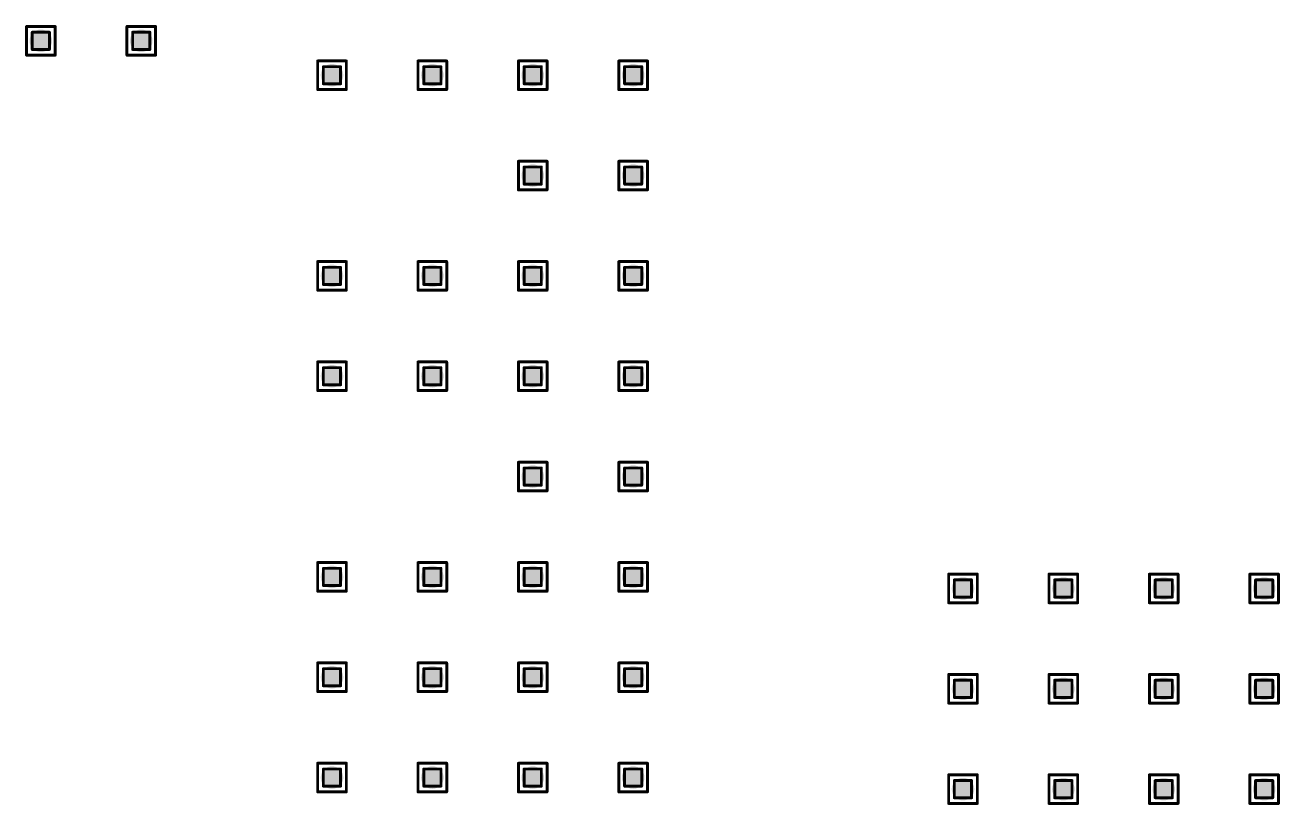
# Model space of a CAD drawing. Header units: millimetres. Extents: x -25 to 478, y -31 to 252.
# Drawn here: x 144.91 to 167.13, y 60.22 to 74.04 of the extents above; entities that cross this region are included whole.
import ezdxf

# ---------------------------------------------------------------- set-up
doc = ezdxf.new("R2010")
doc.units = ezdxf.units.MM
doc.layers.add('DrillDrawing', color=1, linetype='Continuous')
doc.layers.add('ViaHoleLayer', color=16, linetype='Continuous')

msp = doc.modelspace()

# ---------------------------------------------------------------- hatches: boundary and pattern name
at = {"layer": 'ViaHoleLayer'}
h = msp.add_hatch(color=16, dxfattribs=at)
edge = h.paths.add_edge_path()
edge.add_arc((145.186, 73.758), 0.2, 0, 360)
h = msp.add_hatch(color=16, dxfattribs=at)
edge = h.paths.add_edge_path()
edge.add_arc((146.964, 73.758), 0.2, 0, 360)
h = msp.add_hatch(color=16, dxfattribs=at)
edge = h.paths.add_edge_path()
edge.add_arc((150.343, 73.148), 0.2, 0, 360)
h = msp.add_hatch(color=16, dxfattribs=at)
edge = h.paths.add_edge_path()
edge.add_arc((152.121, 73.148), 0.2, 0, 360)
h = msp.add_hatch(color=16, dxfattribs=at)
edge = h.paths.add_edge_path()
edge.add_arc((153.899, 73.148), 0.2, 0, 360)
h = msp.add_hatch(color=16, dxfattribs=at)
edge = h.paths.add_edge_path()
edge.add_arc((155.677, 73.148), 0.2, 0, 360)
h = msp.add_hatch(color=16, dxfattribs=at)
edge = h.paths.add_edge_path()
edge.add_arc((153.899, 71.37), 0.2, 0, 360)
h = msp.add_hatch(color=16, dxfattribs=at)
edge = h.paths.add_edge_path()
edge.add_arc((155.677, 71.37), 0.2, 0, 360)
h = msp.add_hatch(color=16, dxfattribs=at)
edge = h.paths.add_edge_path()
edge.add_arc((150.343, 69.592), 0.2, 0, 360)
h = msp.add_hatch(color=16, dxfattribs=at)
edge = h.paths.add_edge_path()
edge.add_arc((152.121, 69.592), 0.2, 0, 360)
h = msp.add_hatch(color=16, dxfattribs=at)
edge = h.paths.add_edge_path()
edge.add_arc((153.899, 69.592), 0.2, 0, 360)
h = msp.add_hatch(color=16, dxfattribs=at)
edge = h.paths.add_edge_path()
edge.add_arc((155.677, 69.592), 0.2, 0, 360)
h = msp.add_hatch(color=16, dxfattribs=at)
edge = h.paths.add_edge_path()
edge.add_arc((150.343, 67.814), 0.2, 0, 360)
h = msp.add_hatch(color=16, dxfattribs=at)
edge = h.paths.add_edge_path()
edge.add_arc((152.121, 67.814), 0.2, 0, 360)
h = msp.add_hatch(color=16, dxfattribs=at)
edge = h.paths.add_edge_path()
edge.add_arc((153.899, 67.814), 0.2, 0, 360)
h = msp.add_hatch(color=16, dxfattribs=at)
edge = h.paths.add_edge_path()
edge.add_arc((155.677, 67.814), 0.2, 0, 360)
h = msp.add_hatch(color=16, dxfattribs=at)
edge = h.paths.add_edge_path()
edge.add_arc((153.899, 66.036), 0.2, 0, 360)
h = msp.add_hatch(color=16, dxfattribs=at)
edge = h.paths.add_edge_path()
edge.add_arc((155.677, 66.036), 0.2, 0, 360)
h = msp.add_hatch(color=16, dxfattribs=at)
edge = h.paths.add_edge_path()
edge.add_arc((150.343, 64.258), 0.2, 0, 360)
h = msp.add_hatch(color=16, dxfattribs=at)
edge = h.paths.add_edge_path()
edge.add_arc((152.121, 64.258), 0.2, 0, 360)
h = msp.add_hatch(color=16, dxfattribs=at)
edge = h.paths.add_edge_path()
edge.add_arc((153.899, 64.258), 0.2, 0, 360)
h = msp.add_hatch(color=16, dxfattribs=at)
edge = h.paths.add_edge_path()
edge.add_arc((155.677, 64.258), 0.2, 0, 360)
h = msp.add_hatch(color=16, dxfattribs=at)
edge = h.paths.add_edge_path()
edge.add_arc((161.519, 64.053), 0.2, 0, 360)
h = msp.add_hatch(color=16, dxfattribs=at)
edge = h.paths.add_edge_path()
edge.add_arc((163.297, 64.053), 0.2, 0, 360)
h = msp.add_hatch(color=16, dxfattribs=at)
edge = h.paths.add_edge_path()
edge.add_arc((165.075, 64.053), 0.2, 0, 360)
h = msp.add_hatch(color=16, dxfattribs=at)
edge = h.paths.add_edge_path()
edge.add_arc((166.853, 64.053), 0.2, 0, 360)
h = msp.add_hatch(color=16, dxfattribs=at)
edge = h.paths.add_edge_path()
edge.add_arc((150.343, 62.48), 0.2, 0, 360)
h = msp.add_hatch(color=16, dxfattribs=at)
edge = h.paths.add_edge_path()
edge.add_arc((152.121, 62.48), 0.2, 0, 360)
h = msp.add_hatch(color=16, dxfattribs=at)
edge = h.paths.add_edge_path()
edge.add_arc((153.899, 62.48), 0.2, 0, 360)
h = msp.add_hatch(color=16, dxfattribs=at)
edge = h.paths.add_edge_path()
edge.add_arc((155.677, 62.48), 0.2, 0, 360)
h = msp.add_hatch(color=16, dxfattribs=at)
edge = h.paths.add_edge_path()
edge.add_arc((161.519, 62.275), 0.2, 0, 360)
h = msp.add_hatch(color=16, dxfattribs=at)
edge = h.paths.add_edge_path()
edge.add_arc((163.297, 62.275), 0.2, 0, 360)
h = msp.add_hatch(color=16, dxfattribs=at)
edge = h.paths.add_edge_path()
edge.add_arc((165.075, 62.275), 0.2, 0, 360)
h = msp.add_hatch(color=16, dxfattribs=at)
edge = h.paths.add_edge_path()
edge.add_arc((166.853, 62.275), 0.2, 0, 360)
h = msp.add_hatch(color=16, dxfattribs=at)
edge = h.paths.add_edge_path()
edge.add_arc((150.343, 60.702), 0.2, 0, 360)
h = msp.add_hatch(color=16, dxfattribs=at)
edge = h.paths.add_edge_path()
edge.add_arc((152.121, 60.702), 0.2, 0, 360)
h = msp.add_hatch(color=16, dxfattribs=at)
edge = h.paths.add_edge_path()
edge.add_arc((153.899, 60.702), 0.2, 0, 360)
h = msp.add_hatch(color=16, dxfattribs=at)
edge = h.paths.add_edge_path()
edge.add_arc((155.677, 60.702), 0.2, 0, 360)
h = msp.add_hatch(color=16, dxfattribs=at)
edge = h.paths.add_edge_path()
edge.add_arc((161.519, 60.497), 0.2, 0, 360)
h = msp.add_hatch(color=16, dxfattribs=at)
edge = h.paths.add_edge_path()
edge.add_arc((163.297, 60.497), 0.2, 0, 360)
h = msp.add_hatch(color=16, dxfattribs=at)
edge = h.paths.add_edge_path()
edge.add_arc((165.075, 60.497), 0.2, 0, 360)
h = msp.add_hatch(color=16, dxfattribs=at)
edge = h.paths.add_edge_path()
edge.add_arc((166.853, 60.497), 0.2, 0, 360)

# ---------------------------------------------------------------- linework, layer by layer
at = {"layer": 'DrillDrawing', "const_width": 0.0508}
for points in [[(144.932, 74.012), (145.44, 74.012)], [(144.932, 73.504), (144.932, 74.012)], [(145.44, 73.504), (145.44, 74.012)], [(146.71, 74.012), (147.218, 74.012)], [(146.71, 73.504), (146.71, 74.012)], [(147.218, 73.504), (147.218, 74.012)], [(145.034, 73.91), (145.339, 73.91)], [(145.034, 73.605), (145.034, 73.91)], [(145.339, 73.605), (145.339, 73.91)], [(146.812, 73.91), (147.117, 73.91)], [(146.812, 73.605), (146.812, 73.91)], [(147.117, 73.605), (147.117, 73.91)], [(145.034, 73.605), (145.339, 73.605)], [(146.812, 73.605), (147.117, 73.605)], [(144.932, 73.504), (145.44, 73.504)], [(146.71, 73.504), (147.218, 73.504)], [(150.089, 73.402), (150.597, 73.402)], [(150.089, 72.894), (150.089, 73.402)], [(150.597, 72.894), (150.597, 73.402)], [(151.867, 73.402), (152.375, 73.402)], [(151.867, 72.894), (151.867, 73.402)], [(152.375, 72.894), (152.375, 73.402)], [(153.645, 73.402), (154.153, 73.402)], [(153.645, 72.894), (153.645, 73.402)], [(154.153, 72.894), (154.153, 73.402)], [(155.423, 73.402), (155.931, 73.402)], [(155.423, 72.894), (155.423, 73.402)], [(155.931, 72.894), (155.931, 73.402)], [(150.19, 73.3), (150.495, 73.3)], [(150.19, 72.996), (150.19, 73.3)], [(150.495, 72.996), (150.495, 73.3)], [(151.968, 73.3), (152.273, 73.3)], [(151.968, 72.996), (151.968, 73.3)], [(152.273, 72.996), (152.273, 73.3)], [(153.746, 73.3), (154.051, 73.3)], [(153.746, 72.996), (153.746, 73.3)], [(154.051, 72.996), (154.051, 73.3)], [(155.524, 73.3), (155.829, 73.3)], [(155.524, 72.996), (155.524, 73.3)], [(155.829, 72.996), (155.829, 73.3)], [(150.089, 72.894), (150.597, 72.894)], [(150.19, 72.996), (150.495, 72.996)], [(151.867, 72.894), (152.375, 72.894)], [(151.968, 72.996), (152.273, 72.996)], [(153.645, 72.894), (154.153, 72.894)], [(153.746, 72.996), (154.051, 72.996)], [(155.423, 72.894), (155.931, 72.894)], [(155.524, 72.996), (155.829, 72.996)], [(153.645, 71.624), (154.153, 71.624)], [(153.645, 71.116), (153.645, 71.624)], [(154.153, 71.116), (154.153, 71.624)], [(155.423, 71.624), (155.931, 71.624)], [(155.423, 71.116), (155.423, 71.624)], [(155.931, 71.116), (155.931, 71.624)], [(153.746, 71.522), (154.051, 71.522)], [(153.746, 71.218), (153.746, 71.522)], [(154.051, 71.218), (154.051, 71.522)], [(155.524, 71.522), (155.829, 71.522)], [(155.524, 71.218), (155.524, 71.522)], [(155.829, 71.218), (155.829, 71.522)], [(153.645, 71.116), (154.153, 71.116)], [(153.746, 71.218), (154.051, 71.218)], [(155.423, 71.116), (155.931, 71.116)], [(155.524, 71.218), (155.829, 71.218)], [(150.089, 69.846), (150.597, 69.846)], [(150.089, 69.338), (150.089, 69.846)], [(150.597, 69.338), (150.597, 69.846)], [(151.867, 69.846), (152.375, 69.846)], [(151.867, 69.338), (151.867, 69.846)], [(152.375, 69.338), (152.375, 69.846)], [(153.645, 69.846), (154.153, 69.846)], [(153.645, 69.338), (153.645, 69.846)], [(154.153, 69.338), (154.153, 69.846)], [(155.423, 69.846), (155.931, 69.846)], [(155.423, 69.338), (155.423, 69.846)], [(155.931, 69.338), (155.931, 69.846)], [(150.19, 69.744), (150.495, 69.744)], [(150.19, 69.44), (150.19, 69.744)], [(150.495, 69.44), (150.495, 69.744)], [(151.968, 69.744), (152.273, 69.744)], [(151.968, 69.44), (151.968, 69.744)], [(152.273, 69.44), (152.273, 69.744)], [(153.746, 69.744), (154.051, 69.744)], [(153.746, 69.44), (153.746, 69.744)], [(154.051, 69.44), (154.051, 69.744)], [(155.524, 69.744), (155.829, 69.744)], [(155.524, 69.44), (155.524, 69.744)], [(155.829, 69.44), (155.829, 69.744)], [(150.089, 69.338), (150.597, 69.338)], [(150.19, 69.44), (150.495, 69.44)], [(151.867, 69.338), (152.375, 69.338)], [(151.968, 69.44), (152.273, 69.44)], [(153.645, 69.338), (154.153, 69.338)], [(153.746, 69.44), (154.051, 69.44)], [(155.423, 69.338), (155.931, 69.338)], [(155.524, 69.44), (155.829, 69.44)], [(150.089, 68.068), (150.597, 68.068)], [(150.089, 67.56), (150.089, 68.068)], [(150.597, 67.56), (150.597, 68.068)], [(151.867, 68.068), (152.375, 68.068)], [(151.867, 67.56), (151.867, 68.068)], [(152.375, 67.56), (152.375, 68.068)], [(153.645, 68.068), (154.153, 68.068)], [(153.645, 67.56), (153.645, 68.068)], [(154.153, 67.56), (154.153, 68.068)], [(155.423, 68.068), (155.931, 68.068)], [(155.423, 67.56), (155.423, 68.068)], [(155.931, 67.56), (155.931, 68.068)], [(150.19, 67.966), (150.495, 67.966)], [(150.19, 67.662), (150.19, 67.966)], [(150.495, 67.662), (150.495, 67.966)], [(151.968, 67.966), (152.273, 67.966)], [(151.968, 67.662), (151.968, 67.966)], [(152.273, 67.662), (152.273, 67.966)], [(153.746, 67.966), (154.051, 67.966)], [(153.746, 67.662), (153.746, 67.966)], [(154.051, 67.662), (154.051, 67.966)], [(155.524, 67.966), (155.829, 67.966)], [(155.524, 67.662), (155.524, 67.966)], [(155.829, 67.662), (155.829, 67.966)], [(150.089, 67.56), (150.597, 67.56)], [(150.19, 67.662), (150.495, 67.662)], [(151.867, 67.56), (152.375, 67.56)], [(151.968, 67.662), (152.273, 67.662)], [(153.645, 67.56), (154.153, 67.56)], [(153.746, 67.662), (154.051, 67.662)], [(155.423, 67.56), (155.931, 67.56)], [(155.524, 67.662), (155.829, 67.662)], [(153.645, 66.29), (154.153, 66.29)], [(153.645, 65.782), (153.645, 66.29)], [(154.153, 65.782), (154.153, 66.29)], [(155.423, 66.29), (155.931, 66.29)], [(155.423, 65.782), (155.423, 66.29)], [(155.931, 65.782), (155.931, 66.29)], [(153.746, 66.188), (154.051, 66.188)], [(153.746, 65.884), (153.746, 66.188)], [(154.051, 65.884), (154.051, 66.188)], [(155.524, 66.188), (155.829, 66.188)], [(155.524, 65.884), (155.524, 66.188)], [(155.829, 65.884), (155.829, 66.188)], [(153.645, 65.782), (154.153, 65.782)], [(153.746, 65.884), (154.051, 65.884)], [(155.423, 65.782), (155.931, 65.782)], [(155.524, 65.884), (155.829, 65.884)], [(150.089, 64.512), (150.597, 64.512)], [(150.089, 64.004), (150.089, 64.512)], [(150.597, 64.004), (150.597, 64.512)], [(151.867, 64.512), (152.375, 64.512)], [(151.867, 64.004), (151.867, 64.512)], [(152.375, 64.004), (152.375, 64.512)], [(153.645, 64.512), (154.153, 64.512)], [(153.645, 64.004), (153.645, 64.512)], [(154.153, 64.004), (154.153, 64.512)], [(155.423, 64.512), (155.931, 64.512)], [(155.423, 64.004), (155.423, 64.512)], [(155.931, 64.004), (155.931, 64.512)], [(150.19, 64.41), (150.495, 64.41)], [(150.19, 64.106), (150.19, 64.41)], [(150.495, 64.106), (150.495, 64.41)], [(151.968, 64.41), (152.273, 64.41)], [(151.968, 64.106), (151.968, 64.41)], [(152.273, 64.106), (152.273, 64.41)], [(153.746, 64.41), (154.051, 64.41)], [(153.746, 64.106), (153.746, 64.41)], [(154.051, 64.106), (154.051, 64.41)], [(155.524, 64.41), (155.829, 64.41)], [(155.524, 64.106), (155.524, 64.41)], [(155.829, 64.106), (155.829, 64.41)], [(161.265, 64.307), (161.773, 64.307)], [(161.265, 63.799), (161.265, 64.307)], [(161.366, 64.205), (161.671, 64.205)], [(161.366, 63.9), (161.366, 64.205)], [(161.671, 63.9), (161.671, 64.205)], [(161.773, 63.799), (161.773, 64.307)], [(163.043, 64.307), (163.551, 64.307)], [(163.043, 63.799), (163.043, 64.307)], [(163.144, 64.205), (163.449, 64.205)], [(163.144, 63.9), (163.144, 64.205)], [(163.449, 63.9), (163.449, 64.205)], [(163.551, 63.799), (163.551, 64.307)], [(164.821, 64.307), (165.329, 64.307)], [(164.821, 63.799), (164.821, 64.307)], [(164.922, 64.205), (165.227, 64.205)], [(164.922, 63.9), (164.922, 64.205)], [(165.227, 63.9), (165.227, 64.205)], [(165.329, 63.799), (165.329, 64.307)], [(166.599, 64.307), (167.107, 64.307)], [(166.599, 63.799), (166.599, 64.307)], [(166.7, 64.205), (167.005, 64.205)], [(166.7, 63.9), (166.7, 64.205)], [(167.005, 63.9), (167.005, 64.205)], [(167.107, 63.799), (167.107, 64.307)], [(150.089, 64.004), (150.597, 64.004)], [(150.19, 64.106), (150.495, 64.106)], [(151.867, 64.004), (152.375, 64.004)], [(151.968, 64.106), (152.273, 64.106)], [(153.645, 64.004), (154.153, 64.004)], [(153.746, 64.106), (154.051, 64.106)], [(155.423, 64.004), (155.931, 64.004)], [(155.524, 64.106), (155.829, 64.106)], [(161.265, 63.799), (161.773, 63.799)], [(161.366, 63.9), (161.671, 63.9)], [(163.043, 63.799), (163.551, 63.799)], [(163.144, 63.9), (163.449, 63.9)], [(164.821, 63.799), (165.329, 63.799)], [(164.922, 63.9), (165.227, 63.9)], [(166.599, 63.799), (167.107, 63.799)], [(166.7, 63.9), (167.005, 63.9)], [(150.089, 62.734), (150.597, 62.734)], [(150.089, 62.226), (150.089, 62.734)], [(150.597, 62.226), (150.597, 62.734)], [(151.867, 62.734), (152.375, 62.734)], [(151.867, 62.226), (151.867, 62.734)], [(152.375, 62.226), (152.375, 62.734)], [(153.645, 62.734), (154.153, 62.734)], [(153.645, 62.226), (153.645, 62.734)], [(154.153, 62.226), (154.153, 62.734)], [(155.423, 62.734), (155.931, 62.734)], [(155.423, 62.226), (155.423, 62.734)], [(155.931, 62.226), (155.931, 62.734)], [(150.19, 62.632), (150.495, 62.632)], [(150.19, 62.328), (150.19, 62.632)], [(150.495, 62.328), (150.495, 62.632)], [(151.968, 62.632), (152.273, 62.632)], [(151.968, 62.328), (151.968, 62.632)], [(152.273, 62.328), (152.273, 62.632)], [(153.746, 62.632), (154.051, 62.632)], [(153.746, 62.328), (153.746, 62.632)], [(154.051, 62.328), (154.051, 62.632)], [(155.524, 62.632), (155.829, 62.632)], [(155.524, 62.328), (155.524, 62.632)], [(155.829, 62.328), (155.829, 62.632)], [(161.265, 62.529), (161.773, 62.529)], [(161.265, 62.021), (161.265, 62.529)], [(161.366, 62.427), (161.671, 62.427)], [(161.366, 62.122), (161.366, 62.427)], [(161.671, 62.122), (161.671, 62.427)], [(161.773, 62.021), (161.773, 62.529)], [(163.043, 62.529), (163.551, 62.529)], [(163.043, 62.021), (163.043, 62.529)], [(163.144, 62.427), (163.449, 62.427)], [(163.144, 62.122), (163.144, 62.427)], [(163.449, 62.122), (163.449, 62.427)], [(163.551, 62.021), (163.551, 62.529)], [(164.821, 62.529), (165.329, 62.529)], [(164.821, 62.021), (164.821, 62.529)], [(164.922, 62.427), (165.227, 62.427)], [(164.922, 62.122), (164.922, 62.427)], [(165.227, 62.122), (165.227, 62.427)], [(165.329, 62.021), (165.329, 62.529)], [(166.599, 62.529), (167.107, 62.529)], [(166.599, 62.021), (166.599, 62.529)], [(166.7, 62.427), (167.005, 62.427)], [(166.7, 62.122), (166.7, 62.427)], [(167.005, 62.122), (167.005, 62.427)], [(167.107, 62.021), (167.107, 62.529)], [(150.089, 62.226), (150.597, 62.226)], [(150.19, 62.328), (150.495, 62.328)], [(151.867, 62.226), (152.375, 62.226)], [(151.968, 62.328), (152.273, 62.328)], [(153.645, 62.226), (154.153, 62.226)], [(153.746, 62.328), (154.051, 62.328)], [(155.423, 62.226), (155.931, 62.226)], [(155.524, 62.328), (155.829, 62.328)], [(161.265, 62.021), (161.773, 62.021)], [(161.366, 62.122), (161.671, 62.122)], [(163.043, 62.021), (163.551, 62.021)], [(163.144, 62.122), (163.449, 62.122)], [(164.821, 62.021), (165.329, 62.021)], [(164.922, 62.122), (165.227, 62.122)], [(166.599, 62.021), (167.107, 62.021)], [(166.7, 62.122), (167.005, 62.122)], [(150.089, 60.956), (150.597, 60.956)], [(150.089, 60.448), (150.089, 60.956)], [(150.597, 60.448), (150.597, 60.956)], [(151.867, 60.956), (152.375, 60.956)], [(151.867, 60.448), (151.867, 60.956)], [(152.375, 60.448), (152.375, 60.956)], [(153.645, 60.956), (154.153, 60.956)], [(153.645, 60.448), (153.645, 60.956)], [(154.153, 60.448), (154.153, 60.956)], [(155.423, 60.956), (155.931, 60.956)], [(155.423, 60.448), (155.423, 60.956)], [(155.931, 60.448), (155.931, 60.956)], [(150.19, 60.854), (150.495, 60.854)], [(150.19, 60.55), (150.19, 60.854)], [(150.495, 60.55), (150.495, 60.854)], [(151.968, 60.854), (152.273, 60.854)], [(151.968, 60.55), (151.968, 60.854)], [(152.273, 60.55), (152.273, 60.854)], [(153.746, 60.854), (154.051, 60.854)], [(153.746, 60.55), (153.746, 60.854)], [(154.051, 60.55), (154.051, 60.854)], [(155.524, 60.854), (155.829, 60.854)], [(155.524, 60.55), (155.524, 60.854)], [(155.829, 60.55), (155.829, 60.854)], [(161.265, 60.751), (161.773, 60.751)], [(161.265, 60.243), (161.265, 60.751)], [(161.366, 60.649), (161.671, 60.649)], [(161.366, 60.344), (161.366, 60.649)], [(161.671, 60.344), (161.671, 60.649)], [(161.773, 60.243), (161.773, 60.751)], [(163.043, 60.751), (163.551, 60.751)], [(163.043, 60.243), (163.043, 60.751)], [(163.144, 60.649), (163.449, 60.649)], [(163.144, 60.344), (163.144, 60.649)], [(163.449, 60.344), (163.449, 60.649)], [(163.551, 60.243), (163.551, 60.751)], [(164.821, 60.751), (165.329, 60.751)], [(164.821, 60.243), (164.821, 60.751)], [(164.922, 60.649), (165.227, 60.649)], [(164.922, 60.344), (164.922, 60.649)], [(165.227, 60.344), (165.227, 60.649)], [(165.329, 60.243), (165.329, 60.751)], [(166.599, 60.751), (167.107, 60.751)], [(166.599, 60.243), (166.599, 60.751)], [(166.7, 60.649), (167.005, 60.649)], [(166.7, 60.344), (166.7, 60.649)], [(167.005, 60.344), (167.005, 60.649)], [(167.107, 60.243), (167.107, 60.751)], [(150.089, 60.448), (150.597, 60.448)], [(150.19, 60.55), (150.495, 60.55)], [(151.867, 60.448), (152.375, 60.448)], [(151.968, 60.55), (152.273, 60.55)], [(153.645, 60.448), (154.153, 60.448)], [(153.746, 60.55), (154.051, 60.55)], [(155.423, 60.448), (155.931, 60.448)], [(155.524, 60.55), (155.829, 60.55)], [(161.265, 60.243), (161.773, 60.243)], [(161.366, 60.344), (161.671, 60.344)], [(163.043, 60.243), (163.551, 60.243)], [(163.144, 60.344), (163.449, 60.344)], [(164.821, 60.243), (165.329, 60.243)], [(164.922, 60.344), (165.227, 60.344)], [(166.599, 60.243), (167.107, 60.243)], [(166.7, 60.344), (167.005, 60.344)]]:
    msp.add_lwpolyline(points, dxfattribs=at)
at = {"layer": 'DrillDrawing', "const_width": 0.0254}
for points in [[(144.92, 74.012, 1), (144.945, 74.012, 1)], [(144.92, 74.012, 1), (144.945, 74.012, 1)], [(145.428, 74.012, 1), (145.453, 74.012, 1)], [(145.428, 74.012, 1), (145.453, 74.012, 1)], [(146.698, 74.012, 1), (146.723, 74.012, 1)], [(146.698, 74.012, 1), (146.723, 74.012, 1)], [(147.206, 74.012, 1), (147.231, 74.012, 1)], [(147.206, 74.012, 1), (147.231, 74.012, 1)], [(145.021, 73.91, 1), (145.047, 73.91, 1)], [(145.021, 73.91, 1), (145.047, 73.91, 1)], [(145.326, 73.91, 1), (145.351, 73.91, 1)], [(145.326, 73.91, 1), (145.351, 73.91, 1)], [(146.799, 73.91, 1), (146.825, 73.91, 1)], [(146.799, 73.91, 1), (146.825, 73.91, 1)], [(147.104, 73.91, 1), (147.13, 73.91, 1)], [(147.104, 73.91, 1), (147.13, 73.91, 1)], [(145.021, 73.605, 1), (145.047, 73.605, 1)], [(145.021, 73.605, 1), (145.047, 73.605, 1)], [(145.326, 73.605, 1), (145.351, 73.605, 1)], [(145.326, 73.605, 1), (145.351, 73.605, 1)], [(146.799, 73.605, 1), (146.825, 73.605, 1)], [(146.799, 73.605, 1), (146.825, 73.605, 1)], [(147.104, 73.605, 1), (147.13, 73.605, 1)], [(147.104, 73.605, 1), (147.13, 73.605, 1)], [(144.92, 73.504, 1), (144.945, 73.504, 1)], [(144.92, 73.504, 1), (144.945, 73.504, 1)], [(145.428, 73.504, 1), (145.453, 73.504, 1)], [(145.428, 73.504, 1), (145.453, 73.504, 1)], [(146.698, 73.504, 1), (146.723, 73.504, 1)], [(146.698, 73.504, 1), (146.723, 73.504, 1)], [(147.206, 73.504, 1), (147.231, 73.504, 1)], [(147.206, 73.504, 1), (147.231, 73.504, 1)], [(150.076, 73.402, 1), (150.101, 73.402, 1)], [(150.076, 73.402, 1), (150.101, 73.402, 1)], [(150.584, 73.402, 1), (150.609, 73.402, 1)], [(150.584, 73.402, 1), (150.609, 73.402, 1)], [(151.854, 73.402, 1), (151.879, 73.402, 1)], [(151.854, 73.402, 1), (151.879, 73.402, 1)], [(152.362, 73.402, 1), (152.387, 73.402, 1)], [(152.362, 73.402, 1), (152.387, 73.402, 1)], [(153.632, 73.402, 1), (153.657, 73.402, 1)], [(153.632, 73.402, 1), (153.657, 73.402, 1)], [(154.14, 73.402, 1), (154.165, 73.402, 1)], [(154.14, 73.402, 1), (154.165, 73.402, 1)], [(155.41, 73.402, 1), (155.435, 73.402, 1)], [(155.41, 73.402, 1), (155.435, 73.402, 1)], [(155.918, 73.402, 1), (155.943, 73.402, 1)], [(155.918, 73.402, 1), (155.943, 73.402, 1)], [(150.178, 73.3, 1), (150.203, 73.3, 1)], [(150.178, 73.3, 1), (150.203, 73.3, 1)], [(150.482, 73.3, 1), (150.508, 73.3, 1)], [(150.482, 73.3, 1), (150.508, 73.3, 1)], [(151.956, 73.3, 1), (151.981, 73.3, 1)], [(151.956, 73.3, 1), (151.981, 73.3, 1)], [(152.26, 73.3, 1), (152.286, 73.3, 1)], [(152.26, 73.3, 1), (152.286, 73.3, 1)], [(153.733, 73.3, 1), (153.759, 73.3, 1)], [(153.733, 73.3, 1), (153.759, 73.3, 1)], [(154.038, 73.3, 1), (154.064, 73.3, 1)], [(154.038, 73.3, 1), (154.064, 73.3, 1)], [(155.512, 73.3, 1), (155.537, 73.3, 1)], [(155.512, 73.3, 1), (155.537, 73.3, 1)], [(155.816, 73.3, 1), (155.842, 73.3, 1)], [(155.816, 73.3, 1), (155.842, 73.3, 1)], [(150.076, 72.894, 1), (150.101, 72.894, 1)], [(150.076, 72.894, 1), (150.101, 72.894, 1)], [(150.178, 72.996, 1), (150.203, 72.996, 1)], [(150.178, 72.996, 1), (150.203, 72.996, 1)], [(150.482, 72.996, 1), (150.508, 72.996, 1)], [(150.482, 72.996, 1), (150.508, 72.996, 1)], [(150.584, 72.894, 1), (150.609, 72.894, 1)], [(150.584, 72.894, 1), (150.609, 72.894, 1)], [(151.854, 72.894, 1), (151.879, 72.894, 1)], [(151.854, 72.894, 1), (151.879, 72.894, 1)], [(151.956, 72.996, 1), (151.981, 72.996, 1)], [(151.956, 72.996, 1), (151.981, 72.996, 1)], [(152.26, 72.996, 1), (152.286, 72.996, 1)], [(152.26, 72.996, 1), (152.286, 72.996, 1)], [(152.362, 72.894, 1), (152.387, 72.894, 1)], [(152.362, 72.894, 1), (152.387, 72.894, 1)], [(153.632, 72.894, 1), (153.657, 72.894, 1)], [(153.632, 72.894, 1), (153.657, 72.894, 1)], [(153.733, 72.996, 1), (153.759, 72.996, 1)], [(153.733, 72.996, 1), (153.759, 72.996, 1)], [(154.038, 72.996, 1), (154.064, 72.996, 1)], [(154.038, 72.996, 1), (154.064, 72.996, 1)], [(154.14, 72.894, 1), (154.165, 72.894, 1)], [(154.14, 72.894, 1), (154.165, 72.894, 1)], [(155.41, 72.894, 1), (155.435, 72.894, 1)], [(155.41, 72.894, 1), (155.435, 72.894, 1)], [(155.512, 72.996, 1), (155.537, 72.996, 1)], [(155.512, 72.996, 1), (155.537, 72.996, 1)], [(155.816, 72.996, 1), (155.842, 72.996, 1)], [(155.816, 72.996, 1), (155.842, 72.996, 1)], [(155.918, 72.894, 1), (155.943, 72.894, 1)], [(155.918, 72.894, 1), (155.943, 72.894, 1)], [(153.632, 71.624, 1), (153.657, 71.624, 1)], [(153.632, 71.624, 1), (153.657, 71.624, 1)], [(154.14, 71.624, 1), (154.165, 71.624, 1)], [(154.14, 71.624, 1), (154.165, 71.624, 1)], [(155.41, 71.624, 1), (155.435, 71.624, 1)], [(155.41, 71.624, 1), (155.435, 71.624, 1)], [(155.918, 71.624, 1), (155.943, 71.624, 1)], [(155.918, 71.624, 1), (155.943, 71.624, 1)], [(153.733, 71.522, 1), (153.759, 71.522, 1)], [(153.733, 71.522, 1), (153.759, 71.522, 1)], [(154.038, 71.522, 1), (154.064, 71.522, 1)], [(154.038, 71.522, 1), (154.064, 71.522, 1)], [(155.512, 71.522, 1), (155.537, 71.522, 1)], [(155.512, 71.522, 1), (155.537, 71.522, 1)], [(155.816, 71.522, 1), (155.842, 71.522, 1)], [(155.816, 71.522, 1), (155.842, 71.522, 1)], [(153.632, 71.116, 1), (153.657, 71.116, 1)], [(153.632, 71.116, 1), (153.657, 71.116, 1)], [(153.733, 71.218, 1), (153.759, 71.218, 1)], [(153.733, 71.218, 1), (153.759, 71.218, 1)], [(154.038, 71.218, 1), (154.064, 71.218, 1)], [(154.038, 71.218, 1), (154.064, 71.218, 1)], [(154.14, 71.116, 1), (154.165, 71.116, 1)], [(154.14, 71.116, 1), (154.165, 71.116, 1)], [(155.41, 71.116, 1), (155.435, 71.116, 1)], [(155.41, 71.116, 1), (155.435, 71.116, 1)], [(155.512, 71.218, 1), (155.537, 71.218, 1)], [(155.512, 71.218, 1), (155.537, 71.218, 1)], [(155.816, 71.218, 1), (155.842, 71.218, 1)], [(155.816, 71.218, 1), (155.842, 71.218, 1)], [(155.918, 71.116, 1), (155.943, 71.116, 1)], [(155.918, 71.116, 1), (155.943, 71.116, 1)], [(150.076, 69.846, 1), (150.101, 69.846, 1)], [(150.076, 69.846, 1), (150.101, 69.846, 1)], [(150.584, 69.846, 1), (150.609, 69.846, 1)], [(150.584, 69.846, 1), (150.609, 69.846, 1)], [(151.854, 69.846, 1), (151.879, 69.846, 1)], [(151.854, 69.846, 1), (151.879, 69.846, 1)], [(152.362, 69.846, 1), (152.387, 69.846, 1)], [(152.362, 69.846, 1), (152.387, 69.846, 1)], [(153.632, 69.846, 1), (153.657, 69.846, 1)], [(153.632, 69.846, 1), (153.657, 69.846, 1)], [(154.14, 69.846, 1), (154.165, 69.846, 1)], [(154.14, 69.846, 1), (154.165, 69.846, 1)], [(155.41, 69.846, 1), (155.435, 69.846, 1)], [(155.41, 69.846, 1), (155.435, 69.846, 1)], [(155.918, 69.846, 1), (155.943, 69.846, 1)], [(155.918, 69.846, 1), (155.943, 69.846, 1)], [(150.178, 69.744, 1), (150.203, 69.744, 1)], [(150.178, 69.744, 1), (150.203, 69.744, 1)], [(150.482, 69.744, 1), (150.508, 69.744, 1)], [(150.482, 69.744, 1), (150.508, 69.744, 1)], [(151.956, 69.744, 1), (151.981, 69.744, 1)], [(151.956, 69.744, 1), (151.981, 69.744, 1)], [(152.26, 69.744, 1), (152.286, 69.744, 1)], [(152.26, 69.744, 1), (152.286, 69.744, 1)], [(153.733, 69.744, 1), (153.759, 69.744, 1)], [(153.733, 69.744, 1), (153.759, 69.744, 1)], [(154.038, 69.744, 1), (154.064, 69.744, 1)], [(154.038, 69.744, 1), (154.064, 69.744, 1)], [(155.512, 69.744, 1), (155.537, 69.744, 1)], [(155.512, 69.744, 1), (155.537, 69.744, 1)], [(155.816, 69.744, 1), (155.842, 69.744, 1)], [(155.816, 69.744, 1), (155.842, 69.744, 1)], [(150.076, 69.338, 1), (150.101, 69.338, 1)], [(150.076, 69.338, 1), (150.101, 69.338, 1)], [(150.178, 69.44, 1), (150.203, 69.44, 1)], [(150.178, 69.44, 1), (150.203, 69.44, 1)], [(150.482, 69.44, 1), (150.508, 69.44, 1)], [(150.482, 69.44, 1), (150.508, 69.44, 1)], [(150.584, 69.338, 1), (150.609, 69.338, 1)], [(150.584, 69.338, 1), (150.609, 69.338, 1)], [(151.854, 69.338, 1), (151.879, 69.338, 1)], [(151.854, 69.338, 1), (151.879, 69.338, 1)], [(151.956, 69.44, 1), (151.981, 69.44, 1)], [(151.956, 69.44, 1), (151.981, 69.44, 1)], [(152.26, 69.44, 1), (152.286, 69.44, 1)], [(152.26, 69.44, 1), (152.286, 69.44, 1)], [(152.362, 69.338, 1), (152.387, 69.338, 1)], [(152.362, 69.338, 1), (152.387, 69.338, 1)], [(153.632, 69.338, 1), (153.657, 69.338, 1)], [(153.632, 69.338, 1), (153.657, 69.338, 1)], [(153.733, 69.44, 1), (153.759, 69.44, 1)], [(153.733, 69.44, 1), (153.759, 69.44, 1)], [(154.038, 69.44, 1), (154.064, 69.44, 1)], [(154.038, 69.44, 1), (154.064, 69.44, 1)], [(154.14, 69.338, 1), (154.165, 69.338, 1)], [(154.14, 69.338, 1), (154.165, 69.338, 1)], [(155.41, 69.338, 1), (155.435, 69.338, 1)], [(155.41, 69.338, 1), (155.435, 69.338, 1)], [(155.512, 69.44, 1), (155.537, 69.44, 1)], [(155.512, 69.44, 1), (155.537, 69.44, 1)], [(155.816, 69.44, 1), (155.842, 69.44, 1)], [(155.816, 69.44, 1), (155.842, 69.44, 1)], [(155.918, 69.338, 1), (155.943, 69.338, 1)], [(155.918, 69.338, 1), (155.943, 69.338, 1)], [(150.076, 68.068, 1), (150.101, 68.068, 1)], [(150.076, 68.068, 1), (150.101, 68.068, 1)], [(150.584, 68.068, 1), (150.609, 68.068, 1)], [(150.584, 68.068, 1), (150.609, 68.068, 1)], [(151.854, 68.068, 1), (151.879, 68.068, 1)], [(151.854, 68.068, 1), (151.879, 68.068, 1)], [(152.362, 68.068, 1), (152.387, 68.068, 1)], [(152.362, 68.068, 1), (152.387, 68.068, 1)], [(153.632, 68.068, 1), (153.657, 68.068, 1)], [(153.632, 68.068, 1), (153.657, 68.068, 1)], [(154.14, 68.068, 1), (154.165, 68.068, 1)], [(154.14, 68.068, 1), (154.165, 68.068, 1)], [(155.41, 68.068, 1), (155.435, 68.068, 1)], [(155.41, 68.068, 1), (155.435, 68.068, 1)], [(155.918, 68.068, 1), (155.943, 68.068, 1)], [(155.918, 68.068, 1), (155.943, 68.068, 1)], [(150.178, 67.966, 1), (150.203, 67.966, 1)], [(150.178, 67.966, 1), (150.203, 67.966, 1)], [(150.482, 67.966, 1), (150.508, 67.966, 1)], [(150.482, 67.966, 1), (150.508, 67.966, 1)], [(151.956, 67.966, 1), (151.981, 67.966, 1)], [(151.956, 67.966, 1), (151.981, 67.966, 1)], [(152.26, 67.966, 1), (152.286, 67.966, 1)], [(152.26, 67.966, 1), (152.286, 67.966, 1)], [(153.733, 67.966, 1), (153.759, 67.966, 1)], [(153.733, 67.966, 1), (153.759, 67.966, 1)], [(154.038, 67.966, 1), (154.064, 67.966, 1)], [(154.038, 67.966, 1), (154.064, 67.966, 1)], [(155.512, 67.966, 1), (155.537, 67.966, 1)], [(155.512, 67.966, 1), (155.537, 67.966, 1)], [(155.816, 67.966, 1), (155.842, 67.966, 1)], [(155.816, 67.966, 1), (155.842, 67.966, 1)], [(150.076, 67.56, 1), (150.101, 67.56, 1)], [(150.076, 67.56, 1), (150.101, 67.56, 1)], [(150.178, 67.662, 1), (150.203, 67.662, 1)], [(150.178, 67.662, 1), (150.203, 67.662, 1)], [(150.482, 67.662, 1), (150.508, 67.662, 1)], [(150.482, 67.662, 1), (150.508, 67.662, 1)], [(150.584, 67.56, 1), (150.609, 67.56, 1)], [(150.584, 67.56, 1), (150.609, 67.56, 1)], [(151.854, 67.56, 1), (151.879, 67.56, 1)], [(151.854, 67.56, 1), (151.879, 67.56, 1)], [(151.956, 67.662, 1), (151.981, 67.662, 1)], [(151.956, 67.662, 1), (151.981, 67.662, 1)], [(152.26, 67.662, 1), (152.286, 67.662, 1)], [(152.26, 67.662, 1), (152.286, 67.662, 1)], [(152.362, 67.56, 1), (152.387, 67.56, 1)], [(152.362, 67.56, 1), (152.387, 67.56, 1)], [(153.632, 67.56, 1), (153.657, 67.56, 1)], [(153.632, 67.56, 1), (153.657, 67.56, 1)], [(153.733, 67.662, 1), (153.759, 67.662, 1)], [(153.733, 67.662, 1), (153.759, 67.662, 1)], [(154.038, 67.662, 1), (154.064, 67.662, 1)], [(154.038, 67.662, 1), (154.064, 67.662, 1)], [(154.14, 67.56, 1), (154.165, 67.56, 1)], [(154.14, 67.56, 1), (154.165, 67.56, 1)], [(155.41, 67.56, 1), (155.435, 67.56, 1)], [(155.41, 67.56, 1), (155.435, 67.56, 1)], [(155.512, 67.662, 1), (155.537, 67.662, 1)], [(155.512, 67.662, 1), (155.537, 67.662, 1)], [(155.816, 67.662, 1), (155.842, 67.662, 1)], [(155.816, 67.662, 1), (155.842, 67.662, 1)], [(155.918, 67.56, 1), (155.943, 67.56, 1)], [(155.918, 67.56, 1), (155.943, 67.56, 1)], [(153.632, 66.29, 1), (153.657, 66.29, 1)], [(153.632, 66.29, 1), (153.657, 66.29, 1)], [(154.14, 66.29, 1), (154.165, 66.29, 1)], [(154.14, 66.29, 1), (154.165, 66.29, 1)], [(155.41, 66.29, 1), (155.435, 66.29, 1)], [(155.41, 66.29, 1), (155.435, 66.29, 1)], [(155.918, 66.29, 1), (155.943, 66.29, 1)], [(155.918, 66.29, 1), (155.943, 66.29, 1)], [(153.733, 66.188, 1), (153.759, 66.188, 1)], [(153.733, 66.188, 1), (153.759, 66.188, 1)], [(154.038, 66.188, 1), (154.064, 66.188, 1)], [(154.038, 66.188, 1), (154.064, 66.188, 1)], [(155.512, 66.188, 1), (155.537, 66.188, 1)], [(155.512, 66.188, 1), (155.537, 66.188, 1)], [(155.816, 66.188, 1), (155.842, 66.188, 1)], [(155.816, 66.188, 1), (155.842, 66.188, 1)], [(153.632, 65.782, 1), (153.657, 65.782, 1)], [(153.632, 65.782, 1), (153.657, 65.782, 1)], [(153.733, 65.884, 1), (153.759, 65.884, 1)], [(153.733, 65.884, 1), (153.759, 65.884, 1)], [(154.038, 65.884, 1), (154.064, 65.884, 1)], [(154.038, 65.884, 1), (154.064, 65.884, 1)], [(154.14, 65.782, 1), (154.165, 65.782, 1)], [(154.14, 65.782, 1), (154.165, 65.782, 1)], [(155.41, 65.782, 1), (155.435, 65.782, 1)], [(155.41, 65.782, 1), (155.435, 65.782, 1)], [(155.512, 65.884, 1), (155.537, 65.884, 1)], [(155.512, 65.884, 1), (155.537, 65.884, 1)], [(155.816, 65.884, 1), (155.842, 65.884, 1)], [(155.816, 65.884, 1), (155.842, 65.884, 1)], [(155.918, 65.782, 1), (155.943, 65.782, 1)], [(155.918, 65.782, 1), (155.943, 65.782, 1)], [(150.076, 64.512, 1), (150.101, 64.512, 1)], [(150.076, 64.512, 1), (150.101, 64.512, 1)], [(150.584, 64.512, 1), (150.609, 64.512, 1)], [(150.584, 64.512, 1), (150.609, 64.512, 1)], [(151.854, 64.512, 1), (151.879, 64.512, 1)], [(151.854, 64.512, 1), (151.879, 64.512, 1)], [(152.362, 64.512, 1), (152.387, 64.512, 1)], [(152.362, 64.512, 1), (152.387, 64.512, 1)], [(153.632, 64.512, 1), (153.657, 64.512, 1)], [(153.632, 64.512, 1), (153.657, 64.512, 1)], [(154.14, 64.512, 1), (154.165, 64.512, 1)], [(154.14, 64.512, 1), (154.165, 64.512, 1)], [(155.41, 64.512, 1), (155.435, 64.512, 1)], [(155.41, 64.512, 1), (155.435, 64.512, 1)], [(155.918, 64.512, 1), (155.943, 64.512, 1)], [(155.918, 64.512, 1), (155.943, 64.512, 1)], [(150.178, 64.41, 1), (150.203, 64.41, 1)], [(150.178, 64.41, 1), (150.203, 64.41, 1)], [(150.482, 64.41, 1), (150.508, 64.41, 1)], [(150.482, 64.41, 1), (150.508, 64.41, 1)], [(151.956, 64.41, 1), (151.981, 64.41, 1)], [(151.956, 64.41, 1), (151.981, 64.41, 1)], [(152.26, 64.41, 1), (152.286, 64.41, 1)], [(152.26, 64.41, 1), (152.286, 64.41, 1)], [(153.733, 64.41, 1), (153.759, 64.41, 1)], [(153.733, 64.41, 1), (153.759, 64.41, 1)], [(154.038, 64.41, 1), (154.064, 64.41, 1)], [(154.038, 64.41, 1), (154.064, 64.41, 1)], [(155.512, 64.41, 1), (155.537, 64.41, 1)], [(155.512, 64.41, 1), (155.537, 64.41, 1)], [(155.816, 64.41, 1), (155.842, 64.41, 1)], [(155.816, 64.41, 1), (155.842, 64.41, 1)], [(161.252, 64.307, 1), (161.277, 64.307, 1)], [(161.252, 64.307, 1), (161.277, 64.307, 1)], [(161.353, 64.205, 1), (161.379, 64.205, 1)], [(161.353, 64.205, 1), (161.379, 64.205, 1)], [(161.658, 64.205, 1), (161.684, 64.205, 1)], [(161.658, 64.205, 1), (161.684, 64.205, 1)], [(161.76, 64.307, 1), (161.785, 64.307, 1)], [(161.76, 64.307, 1), (161.785, 64.307, 1)], [(163.03, 64.307, 1), (163.055, 64.307, 1)], [(163.03, 64.307, 1), (163.055, 64.307, 1)], [(163.131, 64.205, 1), (163.157, 64.205, 1)], [(163.131, 64.205, 1), (163.157, 64.205, 1)], [(163.436, 64.205, 1), (163.462, 64.205, 1)], [(163.436, 64.205, 1), (163.462, 64.205, 1)], [(163.538, 64.307, 1), (163.563, 64.307, 1)], [(163.538, 64.307, 1), (163.563, 64.307, 1)], [(164.808, 64.307, 1), (164.833, 64.307, 1)], [(164.808, 64.307, 1), (164.833, 64.307, 1)], [(164.91, 64.205, 1), (164.935, 64.205, 1)], [(164.91, 64.205, 1), (164.935, 64.205, 1)], [(165.214, 64.205, 1), (165.24, 64.205, 1)], [(165.214, 64.205, 1), (165.24, 64.205, 1)], [(165.316, 64.307, 1), (165.341, 64.307, 1)], [(165.316, 64.307, 1), (165.341, 64.307, 1)], [(166.586, 64.307, 1), (166.611, 64.307, 1)], [(166.586, 64.307, 1), (166.611, 64.307, 1)], [(166.688, 64.205, 1), (166.713, 64.205, 1)], [(166.688, 64.205, 1), (166.713, 64.205, 1)], [(166.992, 64.205, 1), (167.018, 64.205, 1)], [(166.992, 64.205, 1), (167.018, 64.205, 1)], [(167.094, 64.307, 1), (167.119, 64.307, 1)], [(167.094, 64.307, 1), (167.119, 64.307, 1)], [(150.076, 64.004, 1), (150.101, 64.004, 1)], [(150.076, 64.004, 1), (150.101, 64.004, 1)], [(150.178, 64.106, 1), (150.203, 64.106, 1)], [(150.178, 64.106, 1), (150.203, 64.106, 1)], [(150.482, 64.106, 1), (150.508, 64.106, 1)], [(150.482, 64.106, 1), (150.508, 64.106, 1)], [(150.584, 64.004, 1), (150.609, 64.004, 1)], [(150.584, 64.004, 1), (150.609, 64.004, 1)], [(151.854, 64.004, 1), (151.879, 64.004, 1)], [(151.854, 64.004, 1), (151.879, 64.004, 1)], [(151.956, 64.106, 1), (151.981, 64.106, 1)], [(151.956, 64.106, 1), (151.981, 64.106, 1)], [(152.26, 64.106, 1), (152.286, 64.106, 1)], [(152.26, 64.106, 1), (152.286, 64.106, 1)], [(152.362, 64.004, 1), (152.387, 64.004, 1)], [(152.362, 64.004, 1), (152.387, 64.004, 1)], [(153.632, 64.004, 1), (153.657, 64.004, 1)], [(153.632, 64.004, 1), (153.657, 64.004, 1)], [(153.733, 64.106, 1), (153.759, 64.106, 1)], [(153.733, 64.106, 1), (153.759, 64.106, 1)], [(154.038, 64.106, 1), (154.064, 64.106, 1)], [(154.038, 64.106, 1), (154.064, 64.106, 1)], [(154.14, 64.004, 1), (154.165, 64.004, 1)], [(154.14, 64.004, 1), (154.165, 64.004, 1)], [(155.41, 64.004, 1), (155.435, 64.004, 1)], [(155.41, 64.004, 1), (155.435, 64.004, 1)], [(155.512, 64.106, 1), (155.537, 64.106, 1)], [(155.512, 64.106, 1), (155.537, 64.106, 1)], [(155.816, 64.106, 1), (155.842, 64.106, 1)], [(155.816, 64.106, 1), (155.842, 64.106, 1)], [(155.918, 64.004, 1), (155.943, 64.004, 1)], [(155.918, 64.004, 1), (155.943, 64.004, 1)], [(161.252, 63.799, 1), (161.277, 63.799, 1)], [(161.252, 63.799, 1), (161.277, 63.799, 1)], [(161.353, 63.9, 1), (161.379, 63.9, 1)], [(161.353, 63.9, 1), (161.379, 63.9, 1)], [(161.658, 63.9, 1), (161.684, 63.9, 1)], [(161.658, 63.9, 1), (161.684, 63.9, 1)], [(161.76, 63.799, 1), (161.785, 63.799, 1)], [(161.76, 63.799, 1), (161.785, 63.799, 1)], [(163.03, 63.799, 1), (163.055, 63.799, 1)], [(163.03, 63.799, 1), (163.055, 63.799, 1)], [(163.131, 63.9, 1), (163.157, 63.9, 1)], [(163.131, 63.9, 1), (163.157, 63.9, 1)], [(163.436, 63.9, 1), (163.462, 63.9, 1)], [(163.436, 63.9, 1), (163.462, 63.9, 1)], [(163.538, 63.799, 1), (163.563, 63.799, 1)], [(163.538, 63.799, 1), (163.563, 63.799, 1)], [(164.808, 63.799, 1), (164.833, 63.799, 1)], [(164.808, 63.799, 1), (164.833, 63.799, 1)], [(164.91, 63.9, 1), (164.935, 63.9, 1)], [(164.91, 63.9, 1), (164.935, 63.9, 1)], [(165.214, 63.9, 1), (165.24, 63.9, 1)], [(165.214, 63.9, 1), (165.24, 63.9, 1)], [(165.316, 63.799, 1), (165.341, 63.799, 1)], [(165.316, 63.799, 1), (165.341, 63.799, 1)], [(166.586, 63.799, 1), (166.611, 63.799, 1)], [(166.586, 63.799, 1), (166.611, 63.799, 1)], [(166.688, 63.9, 1), (166.713, 63.9, 1)], [(166.688, 63.9, 1), (166.713, 63.9, 1)], [(166.992, 63.9, 1), (167.018, 63.9, 1)], [(166.992, 63.9, 1), (167.018, 63.9, 1)], [(167.094, 63.799, 1), (167.119, 63.799, 1)], [(167.094, 63.799, 1), (167.119, 63.799, 1)], [(150.076, 62.734, 1), (150.101, 62.734, 1)], [(150.076, 62.734, 1), (150.101, 62.734, 1)], [(150.584, 62.734, 1), (150.609, 62.734, 1)], [(150.584, 62.734, 1), (150.609, 62.734, 1)], [(151.854, 62.734, 1), (151.879, 62.734, 1)], [(151.854, 62.734, 1), (151.879, 62.734, 1)], [(152.362, 62.734, 1), (152.387, 62.734, 1)], [(152.362, 62.734, 1), (152.387, 62.734, 1)], [(153.632, 62.734, 1), (153.657, 62.734, 1)], [(153.632, 62.734, 1), (153.657, 62.734, 1)], [(154.14, 62.734, 1), (154.165, 62.734, 1)], [(154.14, 62.734, 1), (154.165, 62.734, 1)], [(155.41, 62.734, 1), (155.435, 62.734, 1)], [(155.41, 62.734, 1), (155.435, 62.734, 1)], [(155.918, 62.734, 1), (155.943, 62.734, 1)], [(155.918, 62.734, 1), (155.943, 62.734, 1)], [(150.178, 62.632, 1), (150.203, 62.632, 1)], [(150.178, 62.632, 1), (150.203, 62.632, 1)], [(150.482, 62.632, 1), (150.508, 62.632, 1)], [(150.482, 62.632, 1), (150.508, 62.632, 1)], [(151.956, 62.632, 1), (151.981, 62.632, 1)], [(151.956, 62.632, 1), (151.981, 62.632, 1)], [(152.26, 62.632, 1), (152.286, 62.632, 1)], [(152.26, 62.632, 1), (152.286, 62.632, 1)], [(153.733, 62.632, 1), (153.759, 62.632, 1)], [(153.733, 62.632, 1), (153.759, 62.632, 1)], [(154.038, 62.632, 1), (154.064, 62.632, 1)], [(154.038, 62.632, 1), (154.064, 62.632, 1)], [(155.512, 62.632, 1), (155.537, 62.632, 1)], [(155.512, 62.632, 1), (155.537, 62.632, 1)], [(155.816, 62.632, 1), (155.842, 62.632, 1)], [(155.816, 62.632, 1), (155.842, 62.632, 1)], [(161.252, 62.529, 1), (161.277, 62.529, 1)], [(161.252, 62.529, 1), (161.277, 62.529, 1)], [(161.353, 62.427, 1), (161.379, 62.427, 1)], [(161.353, 62.427, 1), (161.379, 62.427, 1)], [(161.658, 62.427, 1), (161.684, 62.427, 1)], [(161.658, 62.427, 1), (161.684, 62.427, 1)], [(161.76, 62.529, 1), (161.785, 62.529, 1)], [(161.76, 62.529, 1), (161.785, 62.529, 1)], [(163.03, 62.529, 1), (163.055, 62.529, 1)], [(163.03, 62.529, 1), (163.055, 62.529, 1)], [(163.131, 62.427, 1), (163.157, 62.427, 1)], [(163.131, 62.427, 1), (163.157, 62.427, 1)], [(163.436, 62.427, 1), (163.462, 62.427, 1)], [(163.436, 62.427, 1), (163.462, 62.427, 1)], [(163.538, 62.529, 1), (163.563, 62.529, 1)], [(163.538, 62.529, 1), (163.563, 62.529, 1)], [(164.808, 62.529, 1), (164.833, 62.529, 1)], [(164.808, 62.529, 1), (164.833, 62.529, 1)], [(164.91, 62.427, 1), (164.935, 62.427, 1)], [(164.91, 62.427, 1), (164.935, 62.427, 1)], [(165.214, 62.427, 1), (165.24, 62.427, 1)], [(165.214, 62.427, 1), (165.24, 62.427, 1)], [(165.316, 62.529, 1), (165.341, 62.529, 1)], [(165.316, 62.529, 1), (165.341, 62.529, 1)], [(166.586, 62.529, 1), (166.611, 62.529, 1)], [(166.586, 62.529, 1), (166.611, 62.529, 1)], [(166.688, 62.427, 1), (166.713, 62.427, 1)], [(166.688, 62.427, 1), (166.713, 62.427, 1)], [(166.992, 62.427, 1), (167.018, 62.427, 1)], [(166.992, 62.427, 1), (167.018, 62.427, 1)], [(167.094, 62.529, 1), (167.119, 62.529, 1)], [(167.094, 62.529, 1), (167.119, 62.529, 1)], [(150.076, 62.226, 1), (150.101, 62.226, 1)], [(150.076, 62.226, 1), (150.101, 62.226, 1)], [(150.178, 62.328, 1), (150.203, 62.328, 1)], [(150.178, 62.328, 1), (150.203, 62.328, 1)], [(150.482, 62.328, 1), (150.508, 62.328, 1)], [(150.482, 62.328, 1), (150.508, 62.328, 1)], [(150.584, 62.226, 1), (150.609, 62.226, 1)], [(150.584, 62.226, 1), (150.609, 62.226, 1)], [(151.854, 62.226, 1), (151.879, 62.226, 1)], [(151.854, 62.226, 1), (151.879, 62.226, 1)], [(151.956, 62.328, 1), (151.981, 62.328, 1)], [(151.956, 62.328, 1), (151.981, 62.328, 1)], [(152.26, 62.328, 1), (152.286, 62.328, 1)], [(152.26, 62.328, 1), (152.286, 62.328, 1)], [(152.362, 62.226, 1), (152.387, 62.226, 1)], [(152.362, 62.226, 1), (152.387, 62.226, 1)], [(153.632, 62.226, 1), (153.657, 62.226, 1)], [(153.632, 62.226, 1), (153.657, 62.226, 1)], [(153.733, 62.328, 1), (153.759, 62.328, 1)], [(153.733, 62.328, 1), (153.759, 62.328, 1)], [(154.038, 62.328, 1), (154.064, 62.328, 1)], [(154.038, 62.328, 1), (154.064, 62.328, 1)], [(154.14, 62.226, 1), (154.165, 62.226, 1)], [(154.14, 62.226, 1), (154.165, 62.226, 1)], [(155.41, 62.226, 1), (155.435, 62.226, 1)], [(155.41, 62.226, 1), (155.435, 62.226, 1)], [(155.512, 62.328, 1), (155.537, 62.328, 1)], [(155.512, 62.328, 1), (155.537, 62.328, 1)], [(155.816, 62.328, 1), (155.842, 62.328, 1)], [(155.816, 62.328, 1), (155.842, 62.328, 1)], [(155.918, 62.226, 1), (155.943, 62.226, 1)], [(155.918, 62.226, 1), (155.943, 62.226, 1)], [(161.252, 62.021, 1), (161.277, 62.021, 1)], [(161.252, 62.021, 1), (161.277, 62.021, 1)], [(161.353, 62.122, 1), (161.379, 62.122, 1)], [(161.353, 62.122, 1), (161.379, 62.122, 1)], [(161.658, 62.122, 1), (161.684, 62.122, 1)], [(161.658, 62.122, 1), (161.684, 62.122, 1)], [(161.76, 62.021, 1), (161.785, 62.021, 1)], [(161.76, 62.021, 1), (161.785, 62.021, 1)], [(163.03, 62.021, 1), (163.055, 62.021, 1)], [(163.03, 62.021, 1), (163.055, 62.021, 1)], [(163.131, 62.122, 1), (163.157, 62.122, 1)], [(163.131, 62.122, 1), (163.157, 62.122, 1)], [(163.436, 62.122, 1), (163.462, 62.122, 1)], [(163.436, 62.122, 1), (163.462, 62.122, 1)], [(163.538, 62.021, 1), (163.563, 62.021, 1)], [(163.538, 62.021, 1), (163.563, 62.021, 1)], [(164.808, 62.021, 1), (164.833, 62.021, 1)], [(164.808, 62.021, 1), (164.833, 62.021, 1)], [(164.91, 62.122, 1), (164.935, 62.122, 1)], [(164.91, 62.122, 1), (164.935, 62.122, 1)], [(165.214, 62.122, 1), (165.24, 62.122, 1)], [(165.214, 62.122, 1), (165.24, 62.122, 1)], [(165.316, 62.021, 1), (165.341, 62.021, 1)], [(165.316, 62.021, 1), (165.341, 62.021, 1)], [(166.586, 62.021, 1), (166.611, 62.021, 1)], [(166.586, 62.021, 1), (166.611, 62.021, 1)], [(166.688, 62.122, 1), (166.713, 62.122, 1)], [(166.688, 62.122, 1), (166.713, 62.122, 1)], [(166.992, 62.122, 1), (167.018, 62.122, 1)], [(166.992, 62.122, 1), (167.018, 62.122, 1)], [(167.094, 62.021, 1), (167.119, 62.021, 1)], [(167.094, 62.021, 1), (167.119, 62.021, 1)], [(150.076, 60.956, 1), (150.101, 60.956, 1)], [(150.076, 60.956, 1), (150.101, 60.956, 1)], [(150.584, 60.956, 1), (150.609, 60.956, 1)], [(150.584, 60.956, 1), (150.609, 60.956, 1)], [(151.854, 60.956, 1), (151.879, 60.956, 1)], [(151.854, 60.956, 1), (151.879, 60.956, 1)], [(152.362, 60.956, 1), (152.387, 60.956, 1)], [(152.362, 60.956, 1), (152.387, 60.956, 1)], [(153.632, 60.956, 1), (153.657, 60.956, 1)], [(153.632, 60.956, 1), (153.657, 60.956, 1)], [(154.14, 60.956, 1), (154.165, 60.956, 1)], [(154.14, 60.956, 1), (154.165, 60.956, 1)], [(155.41, 60.956, 1), (155.435, 60.956, 1)], [(155.41, 60.956, 1), (155.435, 60.956, 1)], [(155.918, 60.956, 1), (155.943, 60.956, 1)], [(155.918, 60.956, 1), (155.943, 60.956, 1)], [(150.178, 60.854, 1), (150.203, 60.854, 1)], [(150.178, 60.854, 1), (150.203, 60.854, 1)], [(150.482, 60.854, 1), (150.508, 60.854, 1)], [(150.482, 60.854, 1), (150.508, 60.854, 1)], [(151.956, 60.854, 1), (151.981, 60.854, 1)], [(151.956, 60.854, 1), (151.981, 60.854, 1)], [(152.26, 60.854, 1), (152.286, 60.854, 1)], [(152.26, 60.854, 1), (152.286, 60.854, 1)], [(153.733, 60.854, 1), (153.759, 60.854, 1)], [(153.733, 60.854, 1), (153.759, 60.854, 1)], [(154.038, 60.854, 1), (154.064, 60.854, 1)], [(154.038, 60.854, 1), (154.064, 60.854, 1)], [(155.512, 60.854, 1), (155.537, 60.854, 1)], [(155.512, 60.854, 1), (155.537, 60.854, 1)], [(155.816, 60.854, 1), (155.842, 60.854, 1)], [(155.816, 60.854, 1), (155.842, 60.854, 1)], [(161.252, 60.751, 1), (161.277, 60.751, 1)], [(161.252, 60.751, 1), (161.277, 60.751, 1)], [(161.353, 60.649, 1), (161.379, 60.649, 1)], [(161.353, 60.649, 1), (161.379, 60.649, 1)], [(161.658, 60.649, 1), (161.684, 60.649, 1)], [(161.658, 60.649, 1), (161.684, 60.649, 1)], [(161.76, 60.751, 1), (161.785, 60.751, 1)], [(161.76, 60.751, 1), (161.785, 60.751, 1)], [(163.03, 60.751, 1), (163.055, 60.751, 1)], [(163.03, 60.751, 1), (163.055, 60.751, 1)], [(163.131, 60.649, 1), (163.157, 60.649, 1)], [(163.131, 60.649, 1), (163.157, 60.649, 1)], [(163.436, 60.649, 1), (163.462, 60.649, 1)], [(163.436, 60.649, 1), (163.462, 60.649, 1)], [(163.538, 60.751, 1), (163.563, 60.751, 1)], [(163.538, 60.751, 1), (163.563, 60.751, 1)], [(164.808, 60.751, 1), (164.833, 60.751, 1)], [(164.808, 60.751, 1), (164.833, 60.751, 1)], [(164.91, 60.649, 1), (164.935, 60.649, 1)], [(164.91, 60.649, 1), (164.935, 60.649, 1)], [(165.214, 60.649, 1), (165.24, 60.649, 1)], [(165.214, 60.649, 1), (165.24, 60.649, 1)], [(165.316, 60.751, 1), (165.341, 60.751, 1)], [(165.316, 60.751, 1), (165.341, 60.751, 1)], [(166.586, 60.751, 1), (166.611, 60.751, 1)], [(166.586, 60.751, 1), (166.611, 60.751, 1)], [(166.688, 60.649, 1), (166.713, 60.649, 1)], [(166.688, 60.649, 1), (166.713, 60.649, 1)], [(166.992, 60.649, 1), (167.018, 60.649, 1)], [(166.992, 60.649, 1), (167.018, 60.649, 1)], [(167.094, 60.751, 1), (167.119, 60.751, 1)], [(167.094, 60.751, 1), (167.119, 60.751, 1)], [(150.076, 60.448, 1), (150.101, 60.448, 1)], [(150.076, 60.448, 1), (150.101, 60.448, 1)], [(150.178, 60.55, 1), (150.203, 60.55, 1)], [(150.178, 60.55, 1), (150.203, 60.55, 1)], [(150.482, 60.55, 1), (150.508, 60.55, 1)], [(150.482, 60.55, 1), (150.508, 60.55, 1)], [(150.584, 60.448, 1), (150.609, 60.448, 1)], [(150.584, 60.448, 1), (150.609, 60.448, 1)], [(151.854, 60.448, 1), (151.879, 60.448, 1)], [(151.854, 60.448, 1), (151.879, 60.448, 1)], [(151.956, 60.55, 1), (151.981, 60.55, 1)], [(151.956, 60.55, 1), (151.981, 60.55, 1)], [(152.26, 60.55, 1), (152.286, 60.55, 1)], [(152.26, 60.55, 1), (152.286, 60.55, 1)], [(152.362, 60.448, 1), (152.387, 60.448, 1)], [(152.362, 60.448, 1), (152.387, 60.448, 1)], [(153.632, 60.448, 1), (153.657, 60.448, 1)], [(153.632, 60.448, 1), (153.657, 60.448, 1)], [(153.733, 60.55, 1), (153.759, 60.55, 1)], [(153.733, 60.55, 1), (153.759, 60.55, 1)], [(154.038, 60.55, 1), (154.064, 60.55, 1)], [(154.038, 60.55, 1), (154.064, 60.55, 1)], [(154.14, 60.448, 1), (154.165, 60.448, 1)], [(154.14, 60.448, 1), (154.165, 60.448, 1)], [(155.41, 60.448, 1), (155.435, 60.448, 1)], [(155.41, 60.448, 1), (155.435, 60.448, 1)], [(155.512, 60.55, 1), (155.537, 60.55, 1)], [(155.512, 60.55, 1), (155.537, 60.55, 1)], [(155.816, 60.55, 1), (155.842, 60.55, 1)], [(155.816, 60.55, 1), (155.842, 60.55, 1)], [(155.918, 60.448, 1), (155.943, 60.448, 1)], [(155.918, 60.448, 1), (155.943, 60.448, 1)], [(161.252, 60.243, 1), (161.277, 60.243, 1)], [(161.252, 60.243, 1), (161.277, 60.243, 1)], [(161.353, 60.344, 1), (161.379, 60.344, 1)], [(161.353, 60.344, 1), (161.379, 60.344, 1)], [(161.658, 60.344, 1), (161.684, 60.344, 1)], [(161.658, 60.344, 1), (161.684, 60.344, 1)], [(161.76, 60.243, 1), (161.785, 60.243, 1)], [(161.76, 60.243, 1), (161.785, 60.243, 1)], [(163.03, 60.243, 1), (163.055, 60.243, 1)], [(163.03, 60.243, 1), (163.055, 60.243, 1)], [(163.131, 60.344, 1), (163.157, 60.344, 1)], [(163.131, 60.344, 1), (163.157, 60.344, 1)], [(163.436, 60.344, 1), (163.462, 60.344, 1)], [(163.436, 60.344, 1), (163.462, 60.344, 1)], [(163.538, 60.243, 1), (163.563, 60.243, 1)], [(163.538, 60.243, 1), (163.563, 60.243, 1)], [(164.808, 60.243, 1), (164.833, 60.243, 1)], [(164.808, 60.243, 1), (164.833, 60.243, 1)], [(164.91, 60.344, 1), (164.935, 60.344, 1)], [(164.91, 60.344, 1), (164.935, 60.344, 1)], [(165.214, 60.344, 1), (165.24, 60.344, 1)], [(165.214, 60.344, 1), (165.24, 60.344, 1)], [(165.316, 60.243, 1), (165.341, 60.243, 1)], [(165.316, 60.243, 1), (165.341, 60.243, 1)], [(166.586, 60.243, 1), (166.611, 60.243, 1)], [(166.586, 60.243, 1), (166.611, 60.243, 1)], [(166.688, 60.344, 1), (166.713, 60.344, 1)], [(166.688, 60.344, 1), (166.713, 60.344, 1)], [(166.992, 60.344, 1), (167.018, 60.344, 1)], [(166.992, 60.344, 1), (167.018, 60.344, 1)], [(167.094, 60.243, 1), (167.119, 60.243, 1)], [(167.094, 60.243, 1), (167.119, 60.243, 1)]]:
    msp.add_lwpolyline(points, format="xyb", close=True, dxfattribs=at)

doc.saveas('drawing.dxf')
